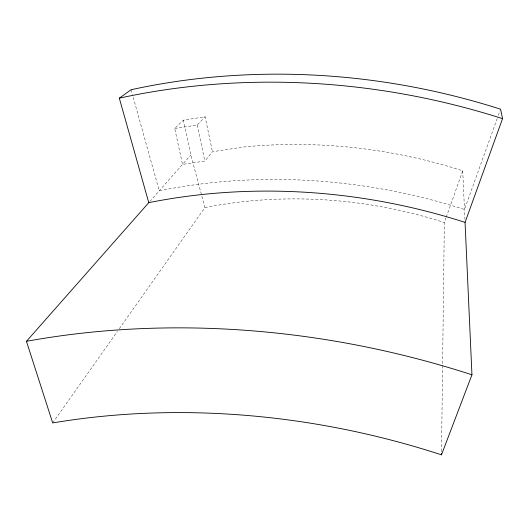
<?xml version="1.0" encoding="UTF-8"?>
<svg xmlns="http://www.w3.org/2000/svg" width="529" height="529" viewBox="0 0 529 529"><rect width="100%" height="100%" fill="white"/><g stroke="black" fill="none" stroke-linecap="round" stroke-linejoin="round"><path stroke-width="0.4" stroke-dasharray="2.65 1.98" d="M441.523 451.541L444.347 222.524L445.993 217.888M446.264 217.115L462.723 170.794A472.576 404.09 14.3 0 0 243.73 146.989L212.433 151.737L204.816 161.054L182.512 164.413L174.735 128.521L183.338 120.176L205.126 116.757L212.433 151.737M497.207 118.522L464.475 209.477A524.742 438.052 14.6 0 0 159.255 190.777L132.653 95.293M498.325 115.408L500.004 110.746M52.695 422.929L117.398 331.399M119.296 328.707L204.928 207.566L190.804 155.017L183.338 120.176M149.819 201.47L190.804 155.017M174.735 128.521L197.205 125.023L205.126 116.757M131.099 89.725L132.429 94.499M197.205 125.023L204.816 161.054M462.723 170.794L464.912 219.158M204.928 207.566A421.249 359.647 14.4 0 1 444.347 222.524"/><path stroke-width="0.79" d="M148.775 202.66L119.309 98.156L131.099 89.725A620.867 520.219 14.4 0 1 500.566 109.192L502.55 118.641L465.057 222.378A541.855 448.757 14.7 0 0 148.775 202.66L26.45 341.317L52.695 422.929A652.965 491.421 15.4 0 1 441.484 454.834L441.503 453.188M441.484 454.834L471.954 374.79L465.057 222.378M119.309 98.156A641.287 533.199 14.5 0 1 502.55 118.641M26.45 341.317A734.212 554.643 15.3 0 1 471.954 374.79"/></g></svg>
